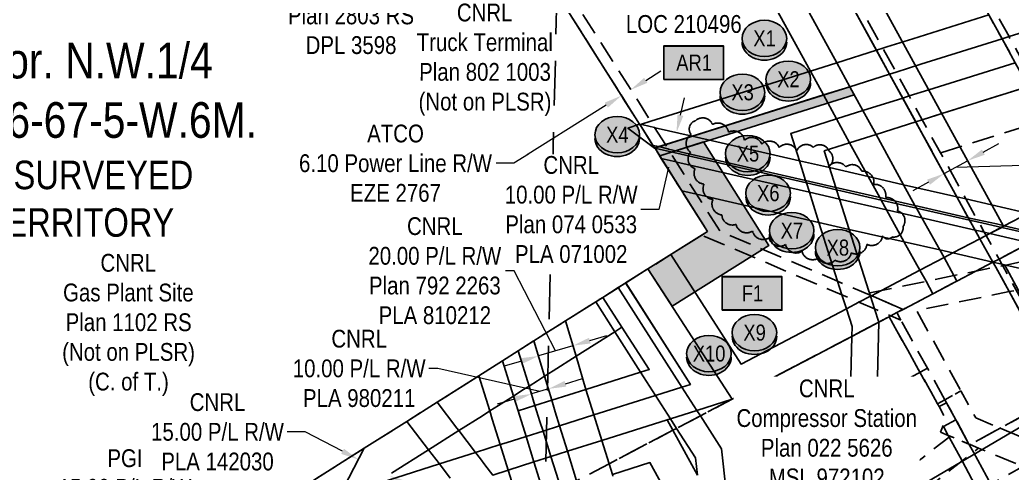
# Model space of a CAD drawing. Extents: x 392739 to 396293, y 6076770 to 6079693.
# Drawn here: x 393397 to 393954, y 6077133 to 6077388 of the extents above; entities that cross this region are included whole.
import ezdxf
from ezdxf.enums import TextEntityAlignment as Align

# ---------------------------------------------------------------- set-up
doc = ezdxf.new("R2010")
doc.units = 0
doc.header["$LTSCALE"] = 5
doc.header["$PDSIZE"] = 0.5
for name, pattern in [('0', [1, 1, 0]), ('foc-ACCESSROAD', [3.75, 2.5, -1.25]), ('foc-FLOWLINE', [3.75, 2.5, -1.25]), ('foc-LSD', [8, 5, -3])]:
    doc.linetypes.add(name, pattern=pattern)
doc.layers.get('Defpoints').update_dxf_attribs({"color": 9})
for name, color, linetype in [('AS-TELUS', 224, 'foc-TEL'), ('C-AR', 13, 'foc-ACCESSROAD'), ('C-RW', 13, 'Continuous'), ('C-SYMBOL', 7, 'Continuous'), ('C-WS', 13, 'foc-ACCESSROAD'), ('F-AR', 190, 'foc-ACCESSROAD'), ('F-EZE', 190, 'foc-FLOWLINE'), ('F-RW', 190, 'Continuous'), ('F-WS', 190, 'foc-ACCESSROAD'), ('L-SECTION-LSD', 7, 'foc-LSD'), ('L-UNS-T', 3, 'Continuous'), ('P-CROSSINGS', 250, 'Continuous'), ('P-TEMP-BLOCKS', 250, 'Continuous'), ('P-WORKAREA', 113, 'Continuous'), ('P-WORKAREA-H', 111, 'Continuous'), ('T-BUSH', 110, '0')]:
    doc.layers.add(name, color=color, linetype=linetype)
for name, color, linetype, lineweight in [('C-RW-T', 13, 'Continuous', 9), ('C-WS-T', 13, 'Continuous', 9), ('F-EZE-T', 190, 'Continuous', 9), ('F-RW-T', 190, 'Continuous', 9)]:
    doc.layers.add(name, color=color, linetype=linetype, lineweight=lineweight)
doc.styles.add('175L', font='ARIALN.TTF', dxfattribs={"height": 20})
doc.styles.add('80CG', font='ARIALN.TTF', dxfattribs={"height": 10})
doc.styles.add('80L', font='ARIALN.TTF', dxfattribs={"height": 10})
doc.styles.add('foc-LtypeFont', font='ARIALN.TTF', dxfattribs={"height": 7.35})
doc.linetypes.add('foc-TEL', pattern='A,2,-1,["T",foc-LtypeFont,S=0.2,R=0,X=-0.425,Y=-0.75],-1.24,8', length=12.24)
doc.dimstyles.new('Compass 5 000', dxfattribs={"dimscale": 5, "dimtxt": 9, "dimasz": 2, "dimexe": 0.2, "dimexo": 0.0625, "dimgap": 0.5, "dimtad": 0, "dimtih": 1, "dimtoh": 1, "dimzin": 0, "dimdsep": 46, "dimtxsty": '80CG', "dimcen": 0.1, "dimse1": 1, "dimse2": 1, "dimclrd": 256, "dimclrt": 256, "dimaunit": 1, "dimadec": 4, "dimazin": 0, "dimtfac": 0.06, "dimtofl": 0, "dimtmove": 0, "dimatfit": 1, "dimfxl": 0.2, "dimtolj": 1, "dimtzin": 0, "dimlwd": -1, "dimarcsym": 0})

# ---------------------------------------------------------------- blocks, each defined once
blk = doc.blocks.new('*D33')
at = {"layer": 'Defpoints', "color": 0, "transparency": 16777216}
for p in [(393544.32, 6077042.09), (393545.46, 6077042.69), (393552.42, 6077029.44)]:
    blk.add_point(p, dxfattribs=at)
at = {"layer": 'F-RW-T', "transparency": 16777216}
for p, q in [((393505.33, 6077116.33), (393495.33, 6077116.33)), ((393539.67, 6077050.94), (393505.33, 6077116.33)), ((393555.93, 6077019.98), (393560.58, 6077011.13))]:
    blk.add_line(p, q, dxfattribs=at)
for points in [[(393541.14, 6077051.72), (393538.19, 6077050.17), (393544.32, 6077042.09)], [(393557.4, 6077020.76), (393554.45, 6077019.21), (393551.28, 6077028.83)]]:
    blk.add_solid(points, dxfattribs=at)
at = {"layer": 'F-RW-T', "transparency": 16777216, "insert": (393456.24, 6077116.33), "char_height": 10, "attachment_point": 5, "style": '80CG'}
blk.add_mtext('\\A1;PGI\\P15.00 P/L R/W\\PPlan 032 1141\\PPLA 012333', dxfattribs=at)
blk = doc.blocks.new('*D42')
at = {"layer": 'Defpoints', "color": 0, "transparency": 16777216}
for p in [(393714.16, 6077377.46), (393719.34, 6077380.71), (393734.63, 6077344.95)]:
    blk.add_point(p, dxfattribs=at)
at = {"layer": 'F-EZE-T', "transparency": 16777216}
for p, q in [((393748.27, 6077353.54), (393756.73, 6077358.86)), ((393726.17, 6077339.62), (393674.31, 6077306.96)), ((393674.31, 6077306.96), (393664.31, 6077306.96))]:
    blk.add_line(p, q, dxfattribs=at)
for points in [[(393747.38, 6077354.95), (393749.16, 6077352.13), (393739.81, 6077348.21)], [(393725.28, 6077341.03), (393727.06, 6077338.21), (393734.63, 6077344.95)]]:
    blk.add_solid(points, dxfattribs=at)
at = {"layer": 'F-EZE-T', "transparency": 16777216, "insert": (393607.95, 6077306.96), "char_height": 10, "attachment_point": 5, "style": '80CG'}
blk.add_mtext('\\A1;ATCO\\P6.10 Power Line R/W\\PEZE 2767', dxfattribs=at)
blk = doc.blocks.new('*D50')
at = {"layer": 'Defpoints', "color": 0, "transparency": 16777216}
for p in [(393910.58, 6077100.48), (393830.97, 6077066), (393834.83, 6077058.96)]:
    blk.add_point(p, dxfattribs=at)
at = {"layer": 'F-RW-T', "transparency": 16777216}
for p, q in [((393901.91, 6077116.29), (393897.1, 6077125.06)), ((393915.38, 6077091.71), (393920.19, 6077082.94)), ((393920.19, 6077082.94), (393930.19, 6077082.94))]:
    blk.add_line(p, q, dxfattribs=at)
for points in [[(393903.37, 6077117.09), (393900.45, 6077115.49), (393906.72, 6077107.52)], [(393916.84, 6077092.51), (393913.92, 6077090.91), (393910.58, 6077100.48)]]:
    blk.add_solid(points, dxfattribs=at)
at = {"layer": 'F-RW-T', "transparency": 16777216, "insert": (393968.89, 6077082.94), "char_height": 10, "attachment_point": 5, "style": '80CG', "bg_fill": 3, "box_fill_scale": 1.1, "bg_fill_color": 256, "bg_fill_true_color": 13158600, "bg_fill_transparency": 0}
blk.add_mtext('\\A1;PGI\\P8.00 P/L R/W\\PPlan 032 4362\\PPLA 030844', dxfattribs=at)
blk = doc.blocks.new('*D52')
at = {"layer": 'Defpoints', "color": 0, "transparency": 16777216}
for p in [(393686.17, 6077459.97), (393698.37, 6077440.65), (393688.79, 6077434.61)]:
    blk.add_point(p, dxfattribs=at)
at = {"layer": 'F-RW-T', "transparency": 16777216}
for p, q in [((393671.26, 6077462.38), (393665.92, 6077470.84)), ((393676.6, 6077453.93), (393688.79, 6077434.61)), ((393682.7, 6077444.27), (393627.55, 6077398.27)), ((393694.13, 6077426.15), (393699.47, 6077417.7)), ((393627.55, 6077398.27), (393622.55, 6077398.27))]:
    blk.add_line(p, q, dxfattribs=at)
for points in [[(393672.67, 6077463.27), (393669.85, 6077461.49), (393676.6, 6077453.93)], [(393695.54, 6077427.04), (393692.72, 6077425.26), (393688.79, 6077434.61)]]:
    blk.add_solid(points, dxfattribs=at)
at = {"layer": 'F-RW-T', "transparency": 16777216, "insert": (393583.01, 6077398.27), "char_height": 10, "attachment_point": 5, "style": '80CG', "bg_fill": 3, "box_fill_scale": 1.1, "bg_fill_color": 256, "bg_fill_true_color": 13158600, "bg_fill_transparency": 0}
blk.add_mtext('\\A1;Nova\\P22.86 P/L R/W\\PPlan 2803 RS\\PDPL 3598', dxfattribs=at)
blk = doc.blocks.new('*D59')
at = {"layer": 'C-RW-T', "transparency": 16777216}
for p, q in [((393767.75, 6077333.96), (393769.99, 6077343.7)), ((393761.02, 6077304.71), (393755.57, 6077280.97)), ((393755.57, 6077280.97), (393745.57, 6077280.97))]:
    blk.add_line(p, q, dxfattribs=at)
for points in [[(393766.12, 6077334.33), (393769.37, 6077333.59), (393765.51, 6077324.21)], [(393759.4, 6077305.09), (393762.65, 6077304.34), (393763.26, 6077314.46)]]:
    blk.add_solid(points, dxfattribs=at)
at = {"layer": 'Defpoints', "color": 0, "transparency": 16777216}
for p in [(393767.26, 6077323.81), (393763.26, 6077314.46), (393765.02, 6077314.06)]:
    blk.add_point(p, dxfattribs=at)
at = {"layer": 'C-RW-T', "transparency": 16777216, "insert": (393706.48, 6077280.97), "char_height": 10, "attachment_point": 5, "style": '80CG', "bg_fill": 3, "box_fill_scale": 1.1, "bg_fill_color": 256, "bg_fill_true_color": 13158600, "bg_fill_transparency": 0}
blk.add_mtext('\\A1;CNRL\\P10.00 P/L R/W\\PPlan 074 0533\\PPLA 071002', dxfattribs=at)
blk = doc.blocks.new('*D71')
at = {"layer": 'C-RW-T', "transparency": 16777216}
for p, q in [((393674.55, 6077246.62), (393669.55, 6077246.62)), ((393697.75, 6077201.68), (393674.55, 6077246.62)), ((393716.96, 6077207.43), (393726.54, 6077210.29)), ((393707.37, 6077204.56), (393688.13, 6077198.8)), ((393678.55, 6077195.94), (393668.97, 6077193.07))]:
    blk.add_line(p, q, dxfattribs=at)
for points in [[(393716.48, 6077209.02), (393717.43, 6077205.83), (393707.37, 6077204.56)], [(393678.07, 6077197.53), (393679.02, 6077194.34), (393688.13, 6077198.8)]]:
    blk.add_solid(points, dxfattribs=at)
at = {"layer": 'Defpoints', "color": 0, "transparency": 16777216}
for p in [(393705.96, 6077209.29), (393686.71, 6077203.53), (393688.13, 6077198.8)]:
    blk.add_point(p, dxfattribs=at)
at = {"layer": 'C-RW-T', "transparency": 16777216, "insert": (393630.01, 6077246.62), "char_height": 10, "attachment_point": 5, "style": '80CG'}
blk.add_mtext('\\A1;CNRL\\P20.00 P/L R/W\\PPlan 792 2263\\PPLA 810212', dxfattribs=at)
blk = doc.blocks.new('*D72')
at = {"layer": 'C-RW-T', "transparency": 16777216}
for p, q in [((393654.62, 6077537.86), (393663.07, 6077543.21)), ((393629.27, 6077521.84), (393530.24, 6077459.21)), ((393530.24, 6077459.21), (393520.24, 6077459.21))]:
    blk.add_line(p, q, dxfattribs=at)
for points in [[(393653.73, 6077539.27), (393655.51, 6077536.46), (393646.17, 6077532.52)], [(393628.38, 6077523.25), (393630.17, 6077520.43), (393637.73, 6077527.18)]]:
    blk.add_solid(points, dxfattribs=at)
at = {"layer": 'Defpoints', "color": 0, "transparency": 16777216}
for p in [(393637.73, 6077527.18), (393653.28, 6077521.27), (393644.84, 6077515.93)]:
    blk.add_point(p, dxfattribs=at)
at = {"layer": 'C-RW-T', "transparency": 16777216, "insert": (393481.15, 6077459.21), "char_height": 10, "attachment_point": 5, "style": '80CG'}
blk.add_mtext('\\A1;CNRL\\P10.00 P/L R/W\\PPlan 822 2815\\PPLA 820112', dxfattribs=at)
blk = doc.blocks.new('*D73')
at = {"layer": 'C-RW-T', "transparency": 16777216}
for p, q in [((393631.67, 6077191.76), (393626.67, 6077191.76)), ((393688.91, 6077178.89), (393631.67, 6077191.76)), ((393703.23, 6077183.19), (393712.81, 6077186.06)), ((393693.66, 6077180.31), (393684.16, 6077177.46)), ((393674.58, 6077174.59), (393665, 6077171.71))]:
    blk.add_line(p, q, dxfattribs=at)
for points in [[(393702.75, 6077184.79), (393703.71, 6077181.59), (393693.66, 6077180.31)], [(393674.1, 6077176.19), (393675.06, 6077172.99), (393684.16, 6077177.46)]]:
    blk.add_solid(points, dxfattribs=at)
at = {"layer": 'Defpoints', "color": 0, "transparency": 16777216}
for p in [(393684.16, 6077177.46), (393684.27, 6077177.09), (393693.77, 6077179.94)]:
    blk.add_point(p, dxfattribs=at)
at = {"layer": 'C-RW-T', "transparency": 16777216, "insert": (393587.58, 6077191.76), "char_height": 10, "attachment_point": 5, "style": '80CG'}
blk.add_mtext('\\A1;CNRL\\P10.00 P/L R/W\\PPLA 980211', dxfattribs=at)
blk = doc.blocks.new('Temp_Area3')
h = blk.add_hatch(color=111)
h.dxf.hatch_style = 1
h.paths.add_polyline_path([(-16.83, -9.44), (16.33, -9.44), (16.33, 9.05), (-16.83, 9.05)])
at = {"color": 250}
for points in [[(-17.03, -9.64), (16.53, -9.64), (16.53, 9.25), (-17.03, 9.25)], [(-16.93, -9.54), (16.43, -9.54), (16.43, 9.15), (-16.93, 9.15)]]:
    blk.add_lwpolyline(points, close=True, dxfattribs=at)
at = {"color": 250, "style": '80L'}
blk.add_attdef('TEMPORARY', text='', height=9, dxfattribs=at).set_placement((0, -0.15), align=Align.MIDDLE_CENTER)
blk = doc.blocks.new('*D91')
at = {"layer": 'C-RW-T', "transparency": 16777216}
for p, q in [((393557.22, 6077156.15), (393547.22, 6077156.15)), ((393578.26, 6077145.26), (393557.22, 6077156.15)), ((393613.69, 6077126.91), (393622.57, 6077122.32))]:
    blk.add_line(p, q, dxfattribs=at)
for points in [[(393579.03, 6077146.74), (393577.5, 6077143.78), (393587.14, 6077140.66)], [(393614.46, 6077128.39), (393612.93, 6077125.43), (393604.81, 6077131.51)]]:
    blk.add_solid(points, dxfattribs=at)
at = {"layer": 'Defpoints', "color": 0, "transparency": 16777216}
for p in [(393587.14, 6077140.66), (393577.23, 6077121.51), (393594.9, 6077112.37)]:
    blk.add_point(p, dxfattribs=at)
at = {"layer": 'C-RW-T', "transparency": 16777216, "insert": (393508.13, 6077156.15), "char_height": 10, "attachment_point": 5, "style": '80CG'}
blk.add_mtext('\\A1;CNRL\\P15.00 P/L R/W\\PPLA 142030', dxfattribs=at)
blk = doc.blocks.new('*D92')
at = {"layer": 'Defpoints', "color": 0, "transparency": 16777216}
for p in [(393844.58, 6077434.88), (393854.17, 6077417.34), (393854.17, 6077417.34)]:
    blk.add_point(p, dxfattribs=at)
at = {"layer": 'F-RW-T', "transparency": 16777216}
for p, q in [((393839.78, 6077443.65), (393834.99, 6077452.43)), ((393844.58, 6077434.88), (393854.17, 6077417.34)), ((393849.37, 6077426.11), (393808.93, 6077401.79)), ((393858.96, 6077408.56), (393863.76, 6077399.79)), ((393808.93, 6077401.79), (393803.93, 6077401.79))]:
    blk.add_line(p, q, dxfattribs=at)
for points in [[(393841.24, 6077444.45), (393838.32, 6077442.85), (393844.58, 6077434.88)], [(393860.43, 6077409.36), (393857.5, 6077407.76), (393854.17, 6077417.34)]]:
    blk.add_solid(points, dxfattribs=at)
at = {"layer": 'F-RW-T', "transparency": 16777216, "insert": (393769.63, 6077401.79), "char_height": 10, "attachment_point": 5, "style": '80CG', "bg_fill": 3, "box_fill_scale": 1.1, "bg_fill_color": 256, "bg_fill_true_color": 13158600, "bg_fill_transparency": 0}
blk.add_mtext('\\A1;Keyera\\P20.00 A/R\\PLOC 210496', dxfattribs=at)
blk = doc.blocks.new('*D98')
at = {"layer": 'C-RW-T', "transparency": 16777216}
for p, q in [((393937.58, 6077313.2), (393946.35, 6077318.01)), ((393915.6, 6077301.16), (393928.81, 6077308.4)), ((393922.21, 6077304.78), (394035.01, 6077307.99)), ((394035.01, 6077307.99), (394040.01, 6077307.99)), ((393906.83, 6077296.35), (393898.06, 6077291.55))]:
    blk.add_line(p, q, dxfattribs=at)
for points in [[(393936.78, 6077314.67), (393938.38, 6077311.74), (393928.81, 6077308.4)], [(393906.03, 6077297.82), (393907.63, 6077294.89), (393915.6, 6077301.16)]]:
    blk.add_solid(points, dxfattribs=at)
at = {"layer": 'Defpoints', "color": 0, "transparency": 16777216}
for p in [(393927.42, 6077310.95), (393928.81, 6077308.4), (393914.21, 6077303.71)]:
    blk.add_point(p, dxfattribs=at)
at = {"layer": 'C-RW-T', "transparency": 16777216, "insert": (394079.1, 6077307.99), "char_height": 10, "attachment_point": 5, "style": '80CG', "bg_fill": 3, "box_fill_scale": 1.1, "bg_fill_color": 256, "bg_fill_true_color": 13158600, "bg_fill_transparency": 0}
blk.add_mtext('\\A1;15.00 P/L R/W\\PPlan 822 0228', dxfattribs=at)
blk = doc.blocks.new('Well_proximity')
h = blk.add_hatch(color=191)
h.dxf.hatch_style = 1
edge = h.paths.add_edge_path()
edge.add_ellipse((0, 0), major_axis=(-12.5, 0), ratio=0.816297, start_angle=0, end_angle=360)
h = blk.add_hatch(color=250)
h.dxf.hatch_style = 1
edge = h.paths.add_edge_path()
edge.add_ellipse((0, -2.05), major_axis=(-12.5, 0), ratio=0.816297, start_angle=0, end_angle=180)
edge.add_line((12.5, -2.05), (12.5, 0))
edge.add_ellipse((0, 0), major_axis=(-12.5, 0), ratio=0.816297, start_angle=0, end_angle=180, ccw=False)
edge.add_line((-12.5, 0), (-12.5, -2.05))
at = {"color": 250}
blk.add_ellipse((0, 0), major_axis=(-12.5, 0), ratio=0.816297, dxfattribs=at)
blk.add_ellipse((0, -2.05), major_axis=(-12.5, 0), ratio=0.816297, start_param=0, end_param=3.141593, dxfattribs=at)
at = {"color": 250, "style": '80L'}
blk.add_attdef('CROSSING', text='', height=9, dxfattribs=at).set_placement((0.09, 0.02), align=Align.MIDDLE_CENTER)

msp = doc.modelspace()

# ---------------------------------------------------------------- hatches: boundary and pattern name
at = {"layer": 'P-WORKAREA-H'}
h = msp.add_hatch(color=256, dxfattribs=at)
h.dxf.hatch_style = 1
h.paths.add_polyline_path([(393756.117, 6077311.17), (393753.689, 6077315.025), (393753.251, 6077315.509), (393862.781, 6077349.936), (393865.224, 6077345.465)])
h = msp.add_hatch(color=256, dxfattribs=at)
h.dxf.hatch_style = 1
h.paths.add_polyline_path([(393749.539, 6077247.689), (393782.882, 6077268.685), (393756.117, 6077311.17), (393780.76, 6077318.937), (393817.35, 6077260.856), (393763.084, 6077226.685)])

# ---------------------------------------------------------------- linework, layer by layer
at = {"layer": 'AS-TELUS', "flags": 128}
msp.add_lwpolyline([(393906.208, 6077191.967), (393815.464, 6077141.96), (393843.793, 6077091.395), (393962.816, 6077161.494), (394045.48, 6077010.787), (394068.219, 6076995.722), (394089.637, 6076991.229), (394141.898, 6077019.714), (394153.299, 6077057.879)], dxfattribs=at)
at = {"layer": 'C-AR', "flags": 128}
msp.add_lwpolyline([(393656.76, 6077905.547), (393660.828, 6077898.142), (393670.478, 6077880.629), (393683.487, 6077857.066), (393686.373, 6077851.812), (393693.767, 6077838.493), (393703.427, 6077820.977), (393712.683, 6077804.191), (393715.11, 6077799.765), (393718.55, 6077793.52), (393768.514, 6077702.804), (393778.287, 6077685.107), (393786.861, 6077669.5), (393835.678, 6077580.97), (393836.439, 6077579.686), (393842.966, 6077567.77), (393849.839, 6077555.327), (393850.273, 6077554.55), (393857.247, 6077541.876), (393875.318, 6077509.066), (393884.96, 6077491.56), (393940.764, 6077390.257), (393948.145, 6077376.858), (393955.468, 6077363.464), (393962.891, 6077350.064), (393973.15, 6077331.546), (393991.844, 6077297.679), (393993.364, 6077294.929), (394000.596, 6077281.808), (394005.998, 6077272.06), (394007.798, 6077268.783), (394014.233, 6077257.061), (394015.019, 6077255.629), (394018.162, 6077249.903), (394019.231, 6077247.957), (394027.887, 6077232.189), (394029.372, 6077229.485), (394042.196, 6077206.123), (394046.821, 6077197.699), (394063.681, 6077166.987), (394095.217, 6077109.541), (394127.988, 6077049.837), (394142.846, 6077022.777), (394143.435, 6077021.703), (394145.939, 6077017.148), (394145.306, 6077016.799), (394142.302, 6077015.145), (394131.23, 6077009.046), (394097.332, 6076990.372), (394096.802, 6076989.822), (394092.582, 6076987.682), (394092.359, 6076988.087), (394091.017, 6076990.524), (394087.21, 6076997.45), (394074.734, 6077020.104), (394072.773, 6077023.635), (394051.505, 6077062.303), (394037.274, 6077088.153), (394021.09, 6077117.555), (393986.727, 6077179.976), (393975.714, 6077199.984), (393966.896, 6077216.002), (393956.039, 6077235.725), (393948.463, 6077249.488), (393947.968, 6077250.387), (393946.385, 6077253.232), (393939.138, 6077266.428), (393938.121, 6077268.274), (393937.672, 6077269.091), (393935.019, 6077273.91), (393934.281, 6077275.251), (393927.842, 6077286.948), (393913.581, 6077312.854), (393903.369, 6077331.405), (393896.011, 6077344.771), (393888.633, 6077358.173), (393881.256, 6077371.576), (393823.154, 6077477.116), (393815.908, 6077490.279), (393806.445, 6077507.469), (393799.144, 6077520.733), (393796.689, 6077525.192), (393789.397, 6077538.442), (393782.148, 6077551.61), (393733.443, 6077640.087), (393724.77, 6077655.843), (393659.31, 6077774.76), (393651.281, 6077789.866), (393650.608, 6077791.133), (393648.457, 6077795.181), (393645.14, 6077801.422), (393642.673, 6077805.875), (393641.124, 6077808.674), (393635.617, 6077818.631), (393633.732, 6077822.035), (393627.75, 6077832.846), (393612.296, 6077860.768), (393606.841, 6077870.625), (393599.258, 6077884.328), (393589.564, 6077901.846), (393586.582, 6077907.234)], dxfattribs=at)
at = {"layer": 'C-RW', "flags": 128}
for points in [[(393948.98, 6077271.596), (393806.191, 6077532.171), (393670.661, 6077446.42), (393678.678, 6077433.749), (393800.715, 6077510.963), (393935.709, 6077264.612)], [(393966.896, 6077216.002), (393963.478, 6077214.127), (393952.078, 6077234.916), (393944.529, 6077248.684), (393942.969, 6077251.513), (393947.968, 6077250.387), (393949.636, 6077249.814), (393957.205, 6077235.963), (393967.86, 6077216.53), (393966.896, 6077216.002)]]:
    msp.add_lwpolyline(points, close=True, dxfattribs=at)
for points in [[(393771.916, 6077484.053), (393840.581, 6077358.762), (393847.937, 6077345.339), (393855.325, 6077331.864), (393862.581, 6077318.49), (393862.581, 6077318.49), (393873.071, 6077299.5), (393879.488, 6077287.778), (393880.295, 6077286.302), (393855.21, 6077292.078), (393838.382, 6077295.945), (393761.645, 6077313.582), (393754.102, 6077315.318), (393753.251, 6077315.509), (393753.251, 6077315.509), (393752.325, 6077316.973), (393745.646, 6077327.668), (393744.763, 6077328.94), (393705.53, 6077391.144)], [(393955.468, 6077363.464), (393948.145, 6077376.858), (393940.764, 6077390.257)], [(393971.919, 6077266.704), (393949.369, 6077271.805), (393948.689, 6077271.957), (393944.919, 6077272.89), (393934.281, 6077275.251), (393929.133, 6077276.428), (393899.239, 6077283.262), (393879.488, 6077287.778), (393854.859, 6077293.409), (393837.954, 6077297.294), (393761.128, 6077314.951), (393760.717, 6077315.054), (393755.596, 6077316.331), (393752.325, 6077316.973), (393745.646, 6077327.668), (393744.763, 6077328.94), (393745.335, 6077328.844), (393746.803, 6077328.507), (393753.145, 6077327.051), (393753.532, 6077326.962), (393774.234, 6077322.208), (393834.434, 6077308.385), (393851.246, 6077304.523), (393873.071, 6077299.5), (393892.834, 6077294.97), (393922.732, 6077288.119), (393927.842, 6077286.948), (393942.229, 6077283.65), (393958.338, 6077279.999)], [(393963.619, 6077262.308), (393941.275, 6077267.551), (393938.121, 6077268.274), (393936.729, 6077268.594), (393933.025, 6077269.414), (393903.136, 6077276.27), (393883.334, 6077280.793), (393856.889, 6077286.833), (393840.053, 6077290.679), (393765.745, 6077307.651), (393765.328, 6077307.746), (393756.994, 6077309.632), (393753.689, 6077315.025), (393753.251, 6077315.509), (393752.325, 6077316.973), (393755.596, 6077316.331), (393760.717, 6077315.054), (393761.128, 6077314.951), (393837.954, 6077297.294), (393854.859, 6077293.409), (393879.488, 6077287.778), (393899.239, 6077283.262), (393929.133, 6077276.428), (393934.281, 6077275.251), (393944.919, 6077272.89), (393948.689, 6077271.957), (393949.369, 6077271.805), (393971.919, 6077266.704)], [(393962.529, 6077247.046), (393950.274, 6077249.857), (393949.559, 6077249.93), (393947.968, 6077250.387), (393942.991, 6077251.496), (393920.58, 6077256.673), (393913.156, 6077258.378), (393893.211, 6077262.955), (393862.341, 6077269.809), (393845.433, 6077273.732), (393776.735, 6077289.668), (393768.554, 6077291.462), (393759.294, 6077306.015), (393756.994, 6077309.632), (393753.689, 6077315.025), (393753.251, 6077315.509), (393761.645, 6077313.582), (393838.382, 6077295.945), (393855.21, 6077292.078), (393880.295, 6077286.302), (393900.041, 6077281.798), (393929.868, 6077275.086), (393935.019, 6077273.91), (393947.879, 6077271.005), (393970.353, 6077265.823)], [(393777.277, 6077131.908), (393776.207, 6077141.575), (393765.605, 6077158.165), (393762.154, 6077163.563), (393753.785, 6077176.659), (393745.417, 6077189.751), (393730.923, 6077212.428), (393720.207, 6077229.188), (393724.148, 6077231.662), (393732.887, 6077237.185), (393768.579, 6077181.353), (393776.955, 6077168.249), (393778.928, 6077165.163), (393790.712, 6077146.723), (393796.162, 6077097.481)], [(393570.365, 6077108.248), (393590.408, 6077146.963), (393614.277, 6077162.064), (393631.248, 6077172.796), (393645.971, 6077182.109), (393654.729, 6077187.64), (393667.926, 6077195.997), (393676.82, 6077201.716), (393685.588, 6077207.29), (393703.198, 6077218.491), (393707.219, 6077221.017), (393720.21, 6077229.181), (393724.15, 6077231.652), (393734.92, 6077214.97), (393730.923, 6077212.428), (393709.171, 6077198.592), (393696.301, 6077190.404), (393691.539, 6077187.397), (393687.564, 6077184.878), (393682.831, 6077181.877), (393678.854, 6077179.348), (393674.052, 6077176.315), (393665.765, 6077171.072), (393660.846, 6077167.915), (393656.731, 6077165.255), (393643.435, 6077156.859), (393626.496, 6077146.125), (393605.675, 6077132.959)], [(393709.509, 6077128.721), (393704.398, 6077145.287), (393699.934, 6077159.567), (393697.522, 6077167.497), (393695.57, 6077173.913), (393691.539, 6077187.397), (393685.588, 6077207.29), (393703.198, 6077218.491), (393709.171, 6077198.592), (393714.757, 6077179.973), (393719.191, 6077165.68), (393723.609, 6077151.364), (393727.702, 6077138.253), (393729.568, 6077132.226)], [(393700.812, 6077124.162), (393695.134, 6077142.336), (393690.666, 6077156.62), (393688.934, 6077162.067), (393686.115, 6077170.935), (393682.831, 6077181.877), (393676.82, 6077201.716), (393685.588, 6077207.29), (393691.539, 6077187.397), (393695.57, 6077173.913), (393697.522, 6077167.497), (393699.934, 6077159.567), (393704.398, 6077145.287), (393709.509, 6077128.721)], [(393691.505, 6077120.184), (393685.598, 6077139.304), (393681.149, 6077153.611), (393676.657, 6077167.941), (393674.052, 6077176.315), (393667.926, 6077195.997), (393676.82, 6077201.716), (393682.831, 6077181.877), (393686.115, 6077170.935), (393688.934, 6077162.067), (393690.666, 6077156.62), (393695.134, 6077142.336), (393700.812, 6077124.162)], [(393638.611, 6077130.252), (393632.536, 6077138.193), (393626.496, 6077146.125), (393614.277, 6077162.064), (393631.248, 6077172.796), (393642.382, 6077158.232), (393643.435, 6077156.859), (393652.785, 6077144.636), (393655.582, 6077140.98), (393658.129, 6077137.651), (393658.129, 6077137.651), (393662.511, 6077131.923), (393671.171, 6077134.674), (393685.598, 6077139.304), (393695.134, 6077142.336), (393704.398, 6077145.287), (393723.609, 6077151.364), (393760.244, 6077162.958), (393763.485, 6077157.054), (393777.277, 6077131.908)], [(393783.04, 6077079.826), (393750.618, 6077138.933), (393729.568, 6077132.226)]]:
    msp.add_lwpolyline(points, dxfattribs=at)
at = {"layer": 'C-WS', "flags": 128}
for points in [[(393642.702, 6077795.325), (393648.457, 6077795.181), (393653.362, 6077795.065), (393657.398, 6077794.969), (393718.55, 6077793.52), (393724.098, 6077793.389), (393772.588, 6077705.027), (393782.291, 6077687.349), (393790.882, 6077671.698), (393839.547, 6077583.024), (393846.798, 6077569.832), (393853.409, 6077557.762), (393854.542, 6077555.694), (393860.805, 6077544.286), (393879.014, 6077511.103), (393888.63, 6077493.581), (393944.665, 6077391.485), (393952.023, 6077378.08), (393959.371, 6077364.691), (393966.733, 6077351.278), (393976.907, 6077332.743), (393996.7, 6077296.683), (394003.935, 6077283.569), (394000.596, 6077281.808), (393985.335, 6077273.736), (393971.919, 6077266.704), (393970.353, 6077265.823), (393963.619, 6077262.308), (393946.385, 6077253.232), (393942.991, 6077251.496), (393933.308, 6077246.383), (393922.764, 6077240.832), (393922.029, 6077240.437), (393909.275, 6077233.74), (393892.551, 6077224.96), (393889.053, 6077223.109), (393885.657, 6077221.3), (393884.741, 6077220.826), (393878.954, 6077217.753), (393863.842, 6077209.803), (393796.727, 6077174.513), (393778.927, 6077165.166), (393765.605, 6077158.167), (393763.485, 6077157.054), (393727.702, 6077138.253), (393709.509, 6077128.721), (393700.812, 6077124.162), (393695.744, 6077121.519), (393691.743, 6077119.413), (393678.082, 6077112.255), (393586.946, 6077064.534), (393563.958, 6077052.541), (393558.858, 6077049.781), (393483.562, 6077009.92), (393474.853, 6077005.306), (393474.136, 6077004.932), (393473.897, 6077005.33), (393473.538, 6077005.905), (393463.307, 6077021.826), (393452.491, 6077038.669), (393442.875, 6077053.643), (393528.295, 6077107.673), (393590.408, 6077146.963), (393614.277, 6077162.064), (393631.248, 6077172.796), (393645.971, 6077182.109), (393654.729, 6077187.64), (393667.926, 6077195.997), (393676.82, 6077201.716), (393685.588, 6077207.29), (393703.198, 6077218.491), (393707.219, 6077221.017), (393720.21, 6077229.181), (393724.15, 6077231.652), (393732.889, 6077237.18), (393737.004, 6077239.787), (393749.539, 6077247.689), (393762.428, 6077255.831), (393779.709, 6077266.652), (393780.036, 6077266.857), (393782.882, 6077268.685), (393769.796, 6077289.225), (393768.554, 6077291.462), (393759.294, 6077306.015), (393756.994, 6077309.632), (393753.689, 6077315.025), (393753.251, 6077315.509), (393752.325, 6077316.973), (393745.646, 6077327.668), (393744.763, 6077328.94), (393705.53, 6077391.144), (393702.807, 6077395.485), (393694.835, 6077408.116), (393689.143, 6077417.129), (393681.169, 6077429.782), (393678.049, 6077434.722), (393673.185, 6077442.43), (393670.661, 6077446.42), (393669.504, 6077448.254), (393668.988, 6077449.082), (393659.357, 6077464.261), (393641.614, 6077492.358), (393636.289, 6077500.779), (393568.08, 6077608.81), (393573.894, 6077623.343), (393577.117, 6077631.399), (393580.462, 6077639.761), (393592.737, 6077670.44), (393599.748, 6077687.964), (393601.896, 6077693.334), (393608.952, 6077710.97), (393616.042, 6077728.69), (393618.114, 6077733.868), (393624.589, 6077750.053), (393638.224, 6077784.135), (393642.127, 6077793.887), (393642.702, 6077795.325)], [(393911.924, 6077171.959), (393912.791, 6077170.399), (393916.914, 6077172.54), (393922.235, 6077162.952), (393929.506, 6077149.348), (393929.815, 6077148.774), (393930.274, 6077149.025), (393947.105, 6077158.254), (393963.963, 6077167.498), (393973.587, 6077149.884), (393975.036, 6077147.266), (393975.961, 6077145.592), (393959.786, 6077136.713), (393941.788, 6077126.831), (393934.778, 6077122.981), (393909.038, 6077108.901), (393817.495, 6077058.594), (393799.968, 6077048.963), (393778.96, 6077037.418), (393761.747, 6077027.905), (393760.28, 6077032.707), (393758.814, 6077037.51), (393755.884, 6077047.102), (393754.421, 6077051.889), (393747.118, 6077075.801), (393745.999, 6077079.332), (393744.192, 6077085.381), (393739.945, 6077098.75), (393729.578, 6077132.217), (393727.702, 6077138.253), (393763.486, 6077157.049), (393796.728, 6077174.511), (393863.842, 6077209.803), (393878.955, 6077217.753), (393884.743, 6077220.824), (393911.924, 6077171.959)]]:
    msp.add_lwpolyline(points, close=True, dxfattribs=at)
at = {"layer": 'C-WS', "linetype": 'Continuous', "flags": 128}
msp.add_lwpolyline([(393528.122, 6077107.345), (393590.408, 6077146.963), (393614.277, 6077162.064), (393631.248, 6077172.796), (393654.73, 6077187.641), (393667.926, 6077195.998), (393676.82, 6077201.716), (393685.588, 6077207.29), (393703.198, 6077218.491), (393724.148, 6077231.662), (393737.038, 6077239.824), (393749.539, 6077247.689), (393762.428, 6077255.831), (393779.709, 6077266.652), (393782.882, 6077268.685), (393769.796, 6077289.225), (393768.554, 6077291.462), (393756.994, 6077309.632), (393753.689, 6077315.025), (393753.251, 6077315.509), (393745.646, 6077327.668), (393744.751, 6077328.979), (393702.807, 6077395.485)], dxfattribs=at)
at = {"layer": 'F-AR', "flags": 128}
msp.add_lwpolyline([(394207.287, 6077622.633), (394205.641, 6077620.27), (394195.904, 6077606.351), (394182.803, 6077587.576), (394103.796, 6077474.081), (394021.089, 6077355.354), (394013.337, 6077344.228), (394005.411, 6077341.735), (393990.945, 6077337.148), (393983.62, 6077334.881), (393973.15, 6077331.546), (393913.581, 6077312.854), (393909.924, 6077311.644), (393900.121, 6077329.524), (393899.718, 6077330.262), (393903.369, 6077331.405), (393914.418, 6077334.858), (393950.914, 6077346.317), (393962.891, 6077350.064), (393973.473, 6077353.406), (393980.713, 6077355.663), (393995.224, 6077360.245), (394000.745, 6077361.983), (394010.062, 6077375.32), (394104.659, 6077510.738), (394166.404, 6077599.071), (394179.505, 6077617.817), (394189.218, 6077631.736), (394205.817, 6077655.541), (394208.139, 6077658.866)], dxfattribs=at)
at = {"layer": 'F-AR', "linetype": 'Continuous', "flags": 128}
msp.add_lwpolyline([(393851.78, 6077417.744), (393877.709, 6077370.4), (393885.058, 6077356.98), (393892.366, 6077343.59), (393899.7, 6077330.25), (393900.097, 6077329.484), (393909.894, 6077311.595), (393922.732, 6077288.119), (393929.133, 6077276.428), (393929.868, 6077275.086), (393933.025, 6077269.414), (393935.709, 6077264.612), (393942.991, 6077251.496), (393933.308, 6077246.383), (393933.308, 6077246.383), (393922.764, 6077240.832), (393921.095, 6077243.897), (393915.555, 6077254.022), (393913.156, 6077258.378), (393903.136, 6077276.27), (393900.041, 6077281.798), (393899.239, 6077283.262), (393892.834, 6077294.97), (393877.407, 6077323.185), (393870.073, 6077336.591), (393862.78, 6077349.936), (393855.436, 6077363.359), (393800.929, 6077462.961)], dxfattribs=at)
at = {"layer": 'F-EZE', "flags": 128}
for points in [[(393889.053, 6077223.109), (393891.394, 6077218.85), (393885.657, 6077221.3), (393876.568, 6077225.224), (393867.86, 6077228.952), (393858.334, 6077233.06), (393779.709, 6077266.652), (393780.036, 6077266.857), (393782.882, 6077268.685), (393769.796, 6077289.225), (393768.554, 6077291.462), (393759.294, 6077306.015), (393756.994, 6077309.632), (393753.689, 6077315.025), (393753.251, 6077315.509), (393752.325, 6077316.973), (393745.646, 6077327.668), (393744.763, 6077328.94), (393705.53, 6077391.144), (393702.807, 6077395.485), (393694.835, 6077408.116), (393689.143, 6077417.129), (393681.169, 6077429.782), (393678.049, 6077434.722), (393673.185, 6077442.43), (393670.661, 6077446.42), (393669.504, 6077448.254), (393668.988, 6077449.082), (393659.357, 6077464.261), (393641.614, 6077492.358), (393646.767, 6077495.632), (393652.853, 6077485.991), (393664.489, 6077467.549), (393674.084, 6077452.343), (393675.756, 6077449.692), (393678.274, 6077445.704), (393686.278, 6077433.018), (393694.28, 6077420.336), (393699.933, 6077411.379), (393707.904, 6077398.747), (393751.078, 6077330.65), (393753.145, 6077327.051), (393759.366, 6077317.535), (393760.717, 6077315.054), (393761.645, 6077313.582), (393765.328, 6077307.746), (393776.735, 6077289.668), (393789.865, 6077268.86), (393855.896, 6077240.743), (393874.197, 6077232.888), (393874.834, 6077232.606), (393892.551, 6077224.96), (393889.053, 6077223.109)], [(393916.002, 6077174.196), (393911.924, 6077171.959), (393884.743, 6077220.824), (393885.655, 6077221.301), (393889.054, 6077223.11), (393892.557, 6077224.967), (393874.836, 6077232.621), (393874.198, 6077232.895), (393871.985, 6077233.84), (393873.761, 6077234.221), (393880.487, 6077235.601), (393905.45, 6077240.701), (393921.095, 6077243.897), (393933.312, 6077246.39), (393944.529, 6077248.684), (393948.463, 6077249.488), (393949.651, 6077249.792), (393950.274, 6077249.857), (393969.724, 6077253.831), (393971.532, 6077244.979), (393972.726, 6077239.134), (393957.205, 6077235.963), (393956.039, 6077235.725), (393952.078, 6077234.916), (393900.224, 6077224.324), (393925.008, 6077179.135), (393916.002, 6077174.196)], [(393947.105, 6077158.254), (393973.182, 6077147.375), (393973.534, 6077148.049), (393975.035, 6077147.264), (393978.853, 6077145.276), (393978.502, 6077144.602), (394013.916, 6077122.111), (394021.09, 6077117.555), (394037.078, 6077107.402), (394039.255, 6077110.368), (394044.092, 6077106.82), (394041.914, 6077103.852), (394048.815, 6077098.042), (394070.226, 6077080.015), (394094.05, 6077059.955), (394123.539, 6077034.946), (394141.898, 6077019.714), (394142.933, 6077018.798), (394145.306, 6077016.799), (394157.49, 6077006.541), (394147.83, 6076995.069), (394139.982, 6077001.676), (394131.23, 6077009.046), (394127.755, 6077011.972), (394109.717, 6077027.158), (394093.598, 6077040.73), (394071.801, 6077059.083), (394050.39, 6077077.109), (394037.274, 6077088.153), (394034.333, 6077090.63), (394030.722, 6077093.67), (394028.851, 6077094.859), (393990.381, 6077119.289), (393969.06, 6077132.803), (393959.786, 6077136.713), (393934.928, 6077147.083), (393930.274, 6077149.025), (393929.505, 6077149.346), (393919.03, 6077153.715), (393917.932, 6077154.174), (393913.493, 6077156.026), (393916.557, 6077163.371), (393912.791, 6077170.399), (393911.924, 6077171.959), (393916.002, 6077174.196), (393925.008, 6077179.135), (393933.309, 6077164.01), (393947.105, 6077158.254)], [(393773.778, 6077041.594), (393761.267, 6077034.735), (393759.642, 6077037.699), (393759.261, 6077037.61), (393758.814, 6077037.51), (393739.604, 6077033.17), (393739.08, 6077033.072), (393730.296, 6077031.075), (393729.726, 6077030.967), (393720.692, 6077028.896), (393719.895, 6077028.744), (393715.575, 6077027.74), (393710.503, 6077026.592), (393709.91, 6077026.469), (393695.832, 6077023.277), (393695.108, 6077023.123), (393681.065, 6077019.941), (393677.758, 6077034.569), (393690.69, 6077037.488), (393691.359, 6077037.644), (393705.497, 6077040.841), (393706.028, 6077040.957), (393715.465, 6077043.108), (393716.1, 6077043.235), (393725.258, 6077045.306), (393725.791, 6077045.428), (393734.637, 6077047.425), (393735.112, 6077047.532), (393754.421, 6077051.889), (393754.794, 6077051.973), (393766.237, 6077054.565), (393769.265, 6077056.225), (393773.664, 6077058.637), (393789.806, 6077067.487), (393807.342, 6077077.102), (393852.152, 6077101.672), (393918.356, 6077153.205), (393919.03, 6077153.715), (393929.505, 6077149.346), (393930.274, 6077149.025), (393934.928, 6077147.083), (393932.002, 6077144.802), (393925.655, 6077139.868), (393860.416, 6077089.099), (393814.555, 6077063.953), (393797.019, 6077054.339), (393778.207, 6077044.024), (393773.778, 6077041.594)]]:
    msp.add_lwpolyline(points, close=True, dxfattribs=at)
at = {"layer": 'F-RW', "flags": 128}
for points in [[(393800.929, 6077462.961), (393855.436, 6077363.359), (393862.78, 6077349.936), (393870.073, 6077336.591), (393877.407, 6077323.185), (393892.834, 6077294.97), (393899.239, 6077283.262), (393900.041, 6077281.798), (393903.136, 6077276.27), (393913.156, 6077258.378), (393915.555, 6077254.022), (393921.095, 6077243.897), (393922.764, 6077240.832), (393922.029, 6077240.437), (393909.275, 6077233.74), (393905.45, 6077240.701), (393902.026, 6077246.92), (393893.117, 6077262.764), (393883.292, 6077280.802), (393880.295, 6077286.302), (393879.488, 6077287.778), (393873.071, 6077299.5), (393862.581, 6077318.49), (393855.325, 6077331.864), (393847.937, 6077345.339), (393840.581, 6077358.762), (393787.991, 6077454.721)], [(393965.989, 6077382.478), (393952.023, 6077378.08), (393948.145, 6077376.858), (393902.57, 6077362.555), (393888.633, 6077358.173), (393885.058, 6077356.98), (393862.78, 6077349.936), (393847.982, 6077345.354), (393774.234, 6077322.208), (393759.366, 6077317.535), (393755.596, 6077316.331), (393753.251, 6077315.509), (393738.25, 6077326.617), (393744.763, 6077328.94), (393745.335, 6077328.844), (393751.078, 6077330.65), (393840.628, 6077358.777), (393855.436, 6077363.359), (393877.709, 6077370.4), (393881.256, 6077371.576), (393883.509, 6077372.284), (393898.072, 6077376.862), (393940.764, 6077390.257)], [(393962.891, 6077350.064), (393950.914, 6077346.317), (393914.418, 6077334.858), (393903.369, 6077331.405), (393899.7, 6077330.25), (393877.407, 6077323.185), (393862.581, 6077318.49), (393848.374, 6077313.964), (393851.246, 6077304.523), (393854.859, 6077293.409), (393855.21, 6077292.078), (393856.889, 6077286.833), (393862.341, 6077269.809), (393873.433, 6077235.221), (393873.761, 6077234.216), (393874.197, 6077232.888), (393874.346, 6077232.374), (393876.568, 6077225.224), (393878.954, 6077217.753), (393877.444, 6077156.333), (393862.455, 6077156.759), (393863.842, 6077209.803), (393863.978, 6077215.307), (393860.853, 6077225.283), (393859.97, 6077228.101), (393858.334, 6077233.06), (393855.896, 6077240.743), (393845.433, 6077273.732), (393840.053, 6077290.679), (393838.382, 6077295.945), (393837.954, 6077297.294), (393834.434, 6077308.385), (393829.554, 6077323.756), (393855.325, 6077331.864), (393870.073, 6077336.591), (393892.366, 6077343.59), (393896.011, 6077344.771), (393907.068, 6077348.247), (393955.468, 6077363.464)], [(393963.619, 6077262.308), (393946.385, 6077253.232), (393942.991, 6077251.496), (393933.308, 6077246.383), (393922.764, 6077240.832), (393922.029, 6077240.437), (393909.275, 6077233.74), (393892.551, 6077224.96), (393889.053, 6077223.109), (393885.657, 6077221.3), (393884.741, 6077220.826), (393878.954, 6077217.753), (393863.842, 6077209.803), (393796.727, 6077174.513), (393749.539, 6077247.689), (393762.428, 6077255.831), (393801.79, 6077194.243), (393860.853, 6077225.283), (393867.86, 6077228.952), (393874.346, 6077232.374), (393874.834, 6077232.606), (393880.487, 6077235.602), (393902.026, 6077246.92), (393915.555, 6077254.022), (393920.58, 6077256.673), (393935.709, 6077264.612), (393939.138, 6077266.428), (393941.275, 6077267.551), (393947.879, 6077271.005), (393949.369, 6077271.805), (393962.964, 6077278.951)], [(393603.475, 6077128.945), (393632.536, 6077138.193), (393652.785, 6077144.636), (393666.706, 6077149.067), (393670.021, 6077150.109), (393681.149, 6077153.611), (393690.666, 6077156.62), (393699.934, 6077159.567), (393719.191, 6077165.68), (393753.785, 6077176.659), (393768.579, 6077181.353), (393773.352, 6077182.868), (393737.004, 6077239.787), (393749.539, 6077247.689), (393796.727, 6077174.513), (393776.955, 6077168.249), (393762.154, 6077163.563), (393760.244, 6077162.958), (393723.609, 6077151.364), (393704.398, 6077145.287), (393695.134, 6077142.336), (393685.598, 6077139.304), (393671.171, 6077134.674), (393662.511, 6077131.923)], [(393677.072, 6077115.541), (393671.173, 6077134.674), (393666.704, 6077149.064), (393662.247, 6077163.387), (393660.846, 6077167.914), (393654.73, 6077187.641), (393667.926, 6077195.998), (393674.052, 6077176.315), (393676.657, 6077167.941), (393686.115, 6077170.935), (393695.57, 6077173.913), (393714.757, 6077179.973), (393745.417, 6077189.751), (393750.217, 6077191.281), (393734.92, 6077214.97), (393724.15, 6077231.652), (393732.886, 6077237.19), (393737.038, 6077239.824), (393773.352, 6077182.868), (393768.579, 6077181.353), (393753.785, 6077176.659), (393719.191, 6077165.68), (393699.934, 6077159.567), (393690.666, 6077156.62), (393681.151, 6077153.612), (393685.606, 6077139.307), (393691.506, 6077120.185)], [(393934.778, 6077122.981), (393925.655, 6077139.868), (393918.356, 6077153.205), (393917.932, 6077154.174), (393915.265, 6077159.111), (393922.235, 6077162.952), (393929.505, 6077149.346), (393929.815, 6077148.774), (393932.002, 6077144.802), (393941.788, 6077126.831)]]:
    msp.add_lwpolyline(points, dxfattribs=at)
at = {"layer": 'F-RW-T', "color": 5, "const_width": 2.999, "flags": 128}
msp.add_lwpolyline([(393935.709, 6077264.612), (393935.709, 6077264.612), (393935.709, 6077264.612)], dxfattribs=at)
at = {"layer": 'F-WS'}
msp.add_lwpolyline([(393930.274, 6077149.025), (393929.815, 6077148.774), (393929.506, 6077149.348), (393922.235, 6077162.952), (393916.914, 6077172.54), (393916.002, 6077174.196), (393891.394, 6077218.85), (393889.053, 6077223.112), (393892.557, 6077224.967), (393909.277, 6077233.745), (393922.028, 6077240.439), (393922.765, 6077240.835), (393933.321, 6077246.384), (393942.984, 6077251.489), (393944.529, 6077248.684), (393952.078, 6077234.916), (393963.478, 6077214.127), (393972.267, 6077198.098), (393983.251, 6077178.061), (393963.963, 6077167.498), (393947.105, 6077158.254), (393930.274, 6077149.025)], close=True, dxfattribs=at)
at = {"layer": 'L-SECTION-LSD'}
msp.add_line((393707.975, 6077804.322), (393688.973, 6077000.18), dxfattribs=at)
at = {"layer": 'P-WORKAREA'}
for points in [[(393756.117, 6077311.17), (393753.689, 6077315.025), (393753.251, 6077315.509), (393862.781, 6077349.936), (393865.224, 6077345.465)], [(393749.539, 6077247.689), (393782.882, 6077268.685), (393756.117, 6077311.17), (393780.76, 6077318.937), (393817.35, 6077260.856), (393763.084, 6077226.685)]]:
    msp.add_lwpolyline(points, close=True, dxfattribs=at)
at = {"layer": 'T-BUSH', "flags": 128}
msp.add_lwpolyline([(393881.084, 6077266.242, -0.5205671), (393872.307, 6077261.457, -0.5205671), (393863.53, 6077256.672, -0.5205671), (393854.408, 6077252.594, -0.5205671), (393845.183, 6077253.784, -0.5205671), (393835.93, 6077257.566, -0.5205671), (393826.676, 6077261.348, -0.5205671), (393817.423, 6077265.13, -0.5205671), (393808.17, 6077268.911, -0.5205671), (393798.916, 6077272.693, -0.5205671), (393791, 6077278.012, -0.5205671), (393785.974, 6077286.653, -0.5205671), (393780.948, 6077295.294, -0.5205671), (393775.922, 6077303.935, -0.5205671), (393773.386, 6077313.206, -0.5205671), (393773.692, 6077323.198, -0.5205671), (393776.096, 6077330.835, -0.5205671), (393785.736, 6077328.847, -0.5205671), (393794.677, 6077324.378, -0.5205671), (393803.619, 6077319.909, -0.5205671), (393813.318, 6077317.71, -0.5205671), (393823.152, 6077315.915, -0.5205671), (393832.986, 6077314.12, -0.5205671), (393842.205, 6077315.921, -0.5205671), (393851.136, 6077313.828, -0.5205671), (393850.494, 6077304.7, -0.5205671), (393860.489, 6077304.892, -0.5205671), (393869.372, 6077302.52, -0.5205671), (393876.069, 6077295.098, -0.5205671), (393882.765, 6077287.676, -0.5205671), (393889.461, 6077280.254, -0.5205671), (393892.593, 6077271.514, -0.5205671), (393886.347, 6077265.635, -0.5205671)], format="xyb", close=True, dxfattribs=at)

# ---------------------------------------------------------------- block references
at = {"layer": 'P-CROSSINGS', "xscale": 0.999632, "yscale": 0.999632, "zscale": 0.999632}
for p, values in [((393802.495, 6077346.806), {'CROSSING': 'X3'}), ((393805.521, 6077312.406), {'CROSSING': 'X5'}), ((393816.906, 6077290.178), {'CROSSING': 'X6'}), ((393830.138, 6077269.163), {'CROSSING': 'X7'}), ((393855.923, 6077259.623), {'CROSSING': 'X8'}), ((393809.235, 6077211.899), {'CROSSING': 'X9'})]:
    msp.add_blockref('Well_proximity', p, dxfattribs=at).add_auto_attribs(values)
at = {"layer": 'P-TEMP-BLOCKS', "xscale": 0.999632, "yscale": 0.999632, "zscale": 0.999632}
for p, values in [((393775.422, 6077363.643), {'TEMPORARY': 'AR1'}), ((393808.097, 6077234.143), {'TEMPORARY': 'F1'})]:
    msp.add_blockref('Temp_Area3', p, dxfattribs=at).add_auto_attribs(values)

# ---------------------------------------------------------------- texts
at = {"layer": 'C-SYMBOL', "color": 3, "insert": (393427.808, 6077374.62), "char_height": 20, "width": 214.93125, "attachment_point": 2, "style": '175L'}
msp.add_mtext('Theor. N.W.1/4 \\PSec. 26-67-5-W.6M.', dxfattribs=at)
at = {"layer": 'C-WS-T', "insert": (393409.256, 6077256.121), "char_height": 10, "attachment_point": 1, "rotation": 359.96275, "style": '80L'}
msp.add_mtext_dynamic_manual_height_columns('\\pi33.23659;CNRL\\P\\pi12.28161;Gas Plant Site\\P\\pi13.72773;Plan 1102 RS\\P\\pi11.78707;(Not on PLSR)\\P\\pi26.43236;(C. of T.)', width=96.671, gutter_width=50, heights=[0], dxfattribs=at)
at = {"layer": 'L-UNS-T', "color": 3, "insert": (393430.923, 6077286.975), "char_height": 16, "attachment_point": 5, "style": '80L'}
msp.add_mtext_dynamic_manual_height_columns('UNSURVEYED TERRITORY', width=126.41375, gutter_width=47.5, heights=[0], dxfattribs=at)

# ---------------------------------------------------------------- dimensions: what is measured, and where the dimension line sits
at = {"layer": 'C-RW-T'}
dim = msp.add_linear_dim(base=(393637.727, 6077527.183), p1=(393653.279, 6077521.271), p2=(393644.84, 6077515.934), angle=212.30875, text='CNRL\\P10.00 P/L R/W\\PPlan 822 2815\\PPLA 820112', dimstyle='Compass 5 000', dxfattribs=at)
dim.commit()
dim.dimension.update_dxf_attribs({"geometry": '*D72', "text_midpoint": (393481.154, 6077459.21), "dimtype": 161})
for base, p1, p2, angle, text, picture, middle in [((393688.127, 6077198.803), (393705.96, 6077209.289), (393686.712, 6077203.531), 196.65379, 'CNRL\\P20.00 P/L R/W\\PPlan 792 2263\\PPLA 810212', '*D71', (393667.047, 6077246.618)), ((393684.156, 6077177.463), (393693.768, 6077179.94), (393684.268, 6077177.089), 196.7061, 'CNRL\\P10.00 P/L R/W\\PPLA 980211', '*D73', (393624.166, 6077191.758))]:
    dim = msp.add_linear_dim(base=base, p1=p1, p2=p2, angle=angle, text=text, dimstyle='Compass 5 000', override={"dimtmove": 1}, dxfattribs=at)
    dim.commit()
    dim.dimension.update_dxf_attribs({"geometry": picture, "text_midpoint": middle, "dimtype": 161})
at = {"layer": 'C-RW-T', "color": 5}
dim = msp.add_linear_dim(base=(393587.144, 6077140.658), p1=(393594.901, 6077112.368), p2=(393577.233, 6077121.515), angle=152.62933, text='CNRL\\P15.00 P/L R/W\\PPLA 142030', dimstyle='Compass 5 000', dxfattribs=at)
dim.commit()
dim.dimension.update_dxf_attribs({"geometry": '*D91', "text_midpoint": (393508.133, 6077156.151), "dimtype": 161})
at = {"layer": 'F-RW-T'}
dim = msp.add_linear_dim(base=(393544.317, 6077042.088), p1=(393552.424, 6077029.437), p2=(393545.464, 6077042.69), angle=117.70611, text='PGI\\P15.00 P/L R/W\\PPlan 032 1141\\PPLA 012333', dimstyle='Compass 5 000', dxfattribs=at)
dim.commit()
dim.dimension.update_dxf_attribs({"geometry": '*D33', "text_midpoint": (393456.245, 6077116.326), "dimtype": 161})

# ---------------------------------------------------------------- next in the draw order: texts
at = {"layer": 'C-RW-T', "insert": (393849.784, 6077145.759), "char_height": 10, "attachment_point": 5, "style": '80CG', "bg_fill": 3, "box_fill_scale": 1.15, "bg_fill_color": 256, "bg_fill_true_color": 256, "bg_fill_transparency": 0}
msp.add_mtext('\\A1;CNRL\\PCompressor Station\\PPlan 022 5626\\PMSL 972102\\P(Expired)', dxfattribs=at)

# ---------------------------------------------------------------- next in the draw order: dimensions: what is measured, and where the dimension line sits
at = {"layer": 'C-RW-T'}
for base, p1, p2, angle, text, override, picture, middle in [((393928.813, 6077308.399), (393914.207, 6077303.707), (393927.417, 6077310.946), 28.72173, '15.00 P/L R/W\\PPlan 822 0228', {"dimtmove": 1, "dimtfill": 1}, '*D98', (394042.514, 6077307.993)), ((393763.264, 6077314.46), (393767.258, 6077323.81), (393765.016, 6077314.057), 257.05627, 'CNRL\\P10.00 P/L R/W\\PPlan 074 0533\\PPLA 071002', {"dimtfill": 1}, '*D59', (393706.482, 6077280.97))]:
    dim = msp.add_linear_dim(base=base, p1=p1, p2=p2, angle=angle, text=text, dimstyle='Compass 5 000', override=override, dxfattribs=at)
    dim.commit()
    dim.dimension.update_dxf_attribs({"geometry": picture, "text_midpoint": middle, "dimtype": 161})

# ---------------------------------------------------------------- next in the draw order: block references
at = {"layer": 'P-CROSSINGS', "xscale": 0.999632, "yscale": 0.999632, "zscale": 0.999632}
for p, values in [((393732.269, 6077323.024), {'CROSSING': 'X4'}), ((393783.716, 6077200.129), {'CROSSING': 'X10'})]:
    msp.add_blockref('Well_proximity', p, dxfattribs=at).add_auto_attribs(values)

# ---------------------------------------------------------------- next in the draw order: texts
at = {"layer": 'C-WS-T', "insert": (393619.647, 6077396.644), "char_height": 10, "attachment_point": 1, "rotation": 359.96275, "style": '80L', "bg_fill": 3, "box_fill_scale": 1.1, "bg_fill_color": 256, "bg_fill_transparency": 0}
msp.add_mtext_dynamic_manual_height_columns('\\pi22.72735;CNRL\\P\\pi0.19325;Truck Terminal\\P\\pi1.59161;Plan 802 1003\\P\\pi1.27783;(Not on PLSR)', width=75.65252, gutter_width=50, heights=[0], dxfattribs=at)

# ---------------------------------------------------------------- next in the draw order: dimensions: what is measured, and where the dimension line sits
at = {"layer": 'F-RW-T'}
dim = msp.add_linear_dim(base=(393910.576, 6077100.477), p1=(393830.97, 6077065.999), p2=(393834.83, 6077058.957), angle=298.72956, text='PGI\\P8.00 P/L R/W\\PPlan 032 4362\\PPLA 030844', dimstyle='Compass 5 000', override={"dimtfill": 1}, dxfattribs=at)
dim.commit()
dim.dimension.update_dxf_attribs({"geometry": '*D50', "text_midpoint": (393968.893, 6077082.939), "dimtype": 161})

# ---------------------------------------------------------------- next in the draw order: dimensions: what is measured, and where the dimension line sits
at = {"layer": 'F-EZE-T'}
dim = msp.add_linear_dim(base=(393734.634, 6077344.949), p1=(393719.337, 6077380.714), p2=(393714.163, 6077377.456), angle=212.19978, text='ATCO\\P6.10 Power Line R/W\\PEZE 2767', dimstyle='Compass 5 000', dxfattribs=at)
dim.commit()
dim.dimension.update_dxf_attribs({"geometry": '*D42', "text_midpoint": (393607.95, 6077306.964), "dimtype": 161})

# ---------------------------------------------------------------- next in the draw order: dimensions: what is measured, and where the dimension line sits
at = {"layer": 'F-RW-T'}
dim = msp.add_linear_dim(base=(393688.794, 6077434.607), p1=(393686.167, 6077459.971), p2=(393698.366, 6077440.65), angle=302.26644, text='Nova\\P22.86 P/L R/W\\PPlan 2803 RS\\PDPL 3598', dimstyle='Compass 5 000', override={"dimtmove": 1, "dimtfill": 1}, dxfattribs=at)
dim.commit()
dim.dimension.update_dxf_attribs({"geometry": '*D52', "text_midpoint": (393620.047, 6077398.266), "dimtype": 161})
at = {"layer": 'F-RW-T', "color": 5}
dim = msp.add_linear_dim(base=(393854.168, 6077417.337), p1=(393844.579, 6077434.879), p2=(393854.168, 6077417.337), angle=298.66373, text='Keyera\\P20.00 A/R\\PLOC 210496', dimstyle='Compass 5 000', override={"dimtmove": 1, "dimtfill": 1}, dxfattribs=at)
dim.commit()
dim.dimension.update_dxf_attribs({"geometry": '*D92', "text_midpoint": (393801.433, 6077401.79), "dimtype": 161})

# ---------------------------------------------------------------- next in the draw order: block references
at = {"layer": 'P-CROSSINGS', "xscale": 0.999632, "yscale": 0.999632, "zscale": 0.999632}
for p, values in [((393814.818, 6077377.077), {'CROSSING': 'X1'}), ((393828.203, 6077354.149), {'CROSSING': 'X2'})]:
    msp.add_blockref('Well_proximity', p, dxfattribs=at).add_auto_attribs(values)

doc.saveas('drawing.dxf')
